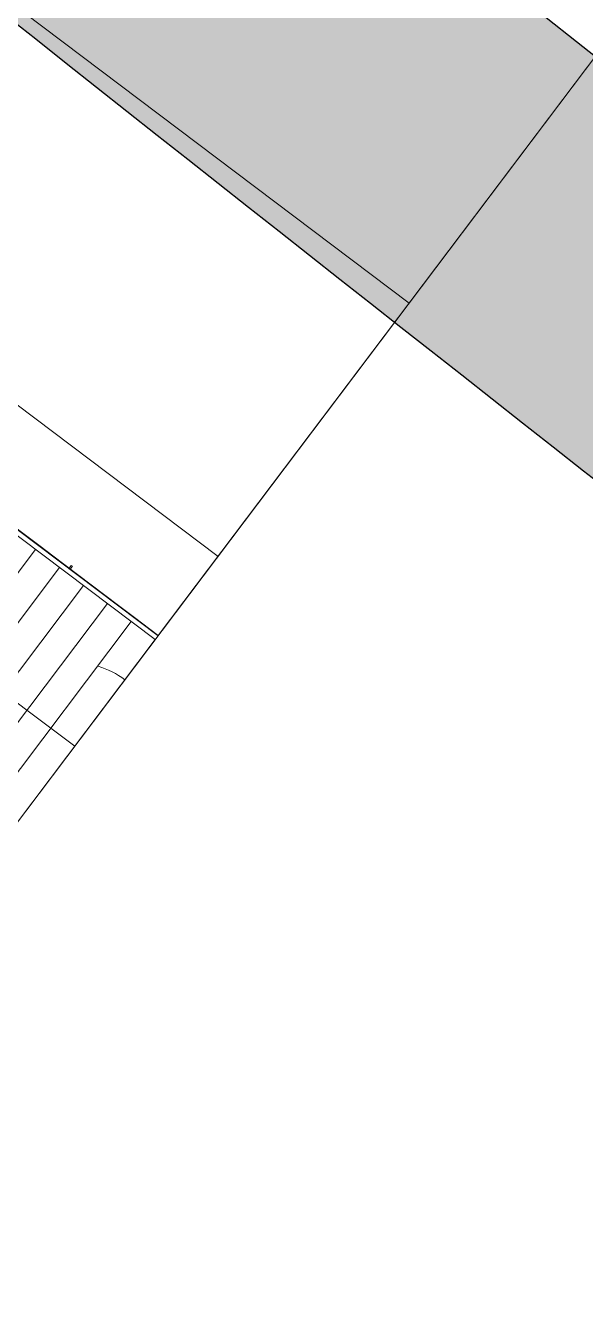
# Model space of a CAD drawing. Header units: metres. Extents: x 286532 to 329498, y 7396783 to 7466136.
# Drawn here: x 321339.67 to 321344.71, y 7403114.06 to 7403125.67 of the extents above; entities that cross this region are included whole.
import ezdxf

# ---------------------------------------------------------------- set-up
doc = ezdxf.new("R2010")
doc.units = ezdxf.units.M
doc.header["$LTSCALE"] = 10
doc.layers.get('0').update_dxf_attribs({"color": 255})
for name, color, linetype, lineweight in [('_  ARQ-AUX-001', 1, 'Continuous', 5), ('_AUX-PLATAFORMA EXISTENTE', 252, 'Continuous', 25), ('ARQ-COR-VIS', 1, 'Continuous', 5), ('ARQ-GEN', 1, 'Continuous', 5)]:
    doc.layers.add(name, color=color, linetype=linetype, lineweight=lineweight)

# ---------------------------------------------------------------- blocks, each defined once
blk = doc.blocks.new('Railing - FE0-Apoio sem Canopla-2262136-E05 - IMPLANTAÇÃO')
at = {"layer": 'ARQ-COR-VIS'}
for p, q in [((-0.01115000000063419, 3.811692295130343e-13), (-0.01115000000063419, -0.02749999999963857)), ((-0.01115000000063419, 3.811692295130343e-13), (-0.01115000000063419, -0.02749999999963857)), ((0.03084999999935626, -0.02749999999963857), (0.03084999999935626, 3.811687007693188e-13)), ((0.03084999999935626, -0.02749999999963857), (0.03084999999935626, 3.811687007693188e-13)), ((-0.03865000000065393, -0.05499999999962366), (-0.0571500000006584, -0.05499999999962366)), ((-0.05715000000000095, -0.05500000000000387), (-0.05715000000000095, -0.09700000000000385)), ((-0.05715000000000095, -0.09700000000000385), (-0.05715000000000095, -0.05500000000000387)), ((-0.03865000000065393, -0.05499999999962366), (-0.0571500000006584, -0.05499999999962366)), ((-0.05715000000000095, -0.05500000000000359), (-0.05715000000000095, -0.09700000000000361)), ((-0.05715000000000095, -0.09700000000000361), (-0.05715000000000095, -0.05500000000000359)), ((-0.0571500000006584, -0.09699999999964876), (-0.03865000000065394, -0.09699999999964877)), ((-0.0571500000006584, -0.09699999999964876), (-0.03865000000065394, -0.09699999999964877)), ((0.00441480005284771, -5.042694907475553e-15), (0.01528519994715355, -5.042893186368858e-15))]:
    blk.add_line(p, q, dxfattribs=at)
at = {"layer": 'ARQ-COR-VIS', "flags": 128}
for points in [[(-0.03865000000065394, -0.09699999999964877), (-0.03587074127465721, -0.09694440741258144), (-0.03309592876980287, -0.09677771858762055), (-0.03033000159406101, -0.09650020019145214), (-0.02757738464094282, -0.0961122961942282), (-0.02484248151039092, -0.09561462715958707), (-0.02212966746394041, -0.0950079892518461), (-0.01944328242544689, -0.09429335296220354), (-0.01678762403781175, -0.09347186155634009), (-0.01416694078804067, -0.09254482924522255), (-0.01158542521016461, -0.09151373908281676), (-0.009047207178532609, -0.09038024059341324), (-0.006556347300520338, -0.08914614713279252), (-0.004116830420505539, -0.08781343298721551), (-0.001732559245159156, -0.08638423021505516), (0.0005926519003145608, -0.08486082523581709), (0.002855083174039012, -0.08324565517257825), (0.005051115168660452, -0.0815413039527989), (0.007177234701377895, -0.0797504981748889), (0.009230040434560579, -0.077876102746107), (0.01120624831686946, -0.0759211162992434), (0.0131026968373285, -0.07388866639557047), (0.01491635208281659, -0.07178200452144201), (0.01664431259187659, -0.06960450088637299), (0.01828381399624759, -0.06735963903167785), (0.01983223344353692, -0.06505101025746464), (0.02128709379278444, -0.06268230787730573), (0.02264606757789488, -0.0602573213096991), (0.02390698073062168, -0.05777993001584882), (0.02506781605897868, -0.05525409729332914), (0.02612671647411499, -0.05268386393578477), (0.02708198796111319, -0.05007334176812747), (0.02793210228944918, -0.04742670706904529), (0.02867569945756895, -0.04474819388945235), (0.02931158986860265, -0.04204208727907708), (0.02983875623357708, -0.03931271643116825), (0.03025635519866192, -0.03656444775692726), (0.0305637186947166, -0.033801677899889), (0.0307603550056384, -0.03102882670248328), (0.03084594955533831, -0.02825033013517232), (0.03084999999935626, -0.02749999999963857)], [(-0.01115000000063419, -0.02749999999963857), (-0.01117199706746887, -0.02859970668976894), (-0.0112379530773208, -0.02969765408375661), (-0.01134776251464664, -0.03079208570008178), (-0.01150124970780053, -0.03188125068151522), (-0.01169816910999043, -0.03296340659646958), (-0.01193820569219434, -0.03403682222635135), (-0.01222097544710059, -0.03509978033513644), (-0.01254602600337948, -0.03615058041656085), (-0.01291283734952358, -0.03718754141466397), (-0.01332082266555899, -0.03820900441307622), (-0.01376932926210775, -0.03921333528892701), (-0.01425763962420242, -0.04019892732704202), (-0.01478497255950642, -0.04116420379030589), (-0.01535048444775212, -0.04210762044241338), (-0.01595327059063429, -0.0430276680179847), (-0.01659236665879789, -0.04392287463709927), (-0.01726675023501894, -0.0447918081601245), (-0.01797534244928193, -0.04563307847882016), (-0.01871700970526854, -0.04644533974014894), (-0.01949056549357965, -0.04722729249932819), (-0.02029477228999276, -0.04797768579879612), (-0.02112834353518565, -0.04869531916935039), (-0.02198994569294628, -0.04937904455061717), (-0.02287820038368091, -0.05002776812790572), (-0.02379168658930485, -0.05064045208184444), (-0.0247289429267783, -0.05121611624882335), (-0.02568846998588651, -0.05175383968895103), (-0.02666873272804178, -0.05225276215948162), (-0.02766816294198344, -0.05271208549083568), (-0.0286851617525298, -0.0531310748637251), (-0.02971810217857029, -0.05350905998447107), (-0.03076533173575808, -0.05384543615757957), (-0.03182517508023075, -0.05413966525287178), (-0.03289593668861099, -0.05439127656657993), (-0.03397590357089203, -0.05459986757429515), (-0.03506334801035137, -0.05476510457490096), (-0.03615653032789397, -0.05488672322438334), (-0.03725370166496878, -0.05496452895892871), (-0.03835310678155884, -0.05499839730592332), (-0.03865000000065393, -0.05499999999962366)], [(-0.03865000000065394, -0.09699999999964877), (-0.03587074127465721, -0.09694440741258144), (-0.03309592876980287, -0.09677771858762055), (-0.03033000159406101, -0.09650020019145214), (-0.02757738464094282, -0.0961122961942282), (-0.02484248151039092, -0.09561462715958707), (-0.02212966746394041, -0.0950079892518461), (-0.01944328242544689, -0.09429335296220354), (-0.01678762403781175, -0.09347186155634009), (-0.01416694078804067, -0.09254482924522255), (-0.01158542521016461, -0.09151373908281676), (-0.009047207178532609, -0.09038024059341324), (-0.006556347300520338, -0.08914614713279252), (-0.004116830420505539, -0.08781343298721551), (-0.001732559245159156, -0.08638423021505516), (0.0005926519003145608, -0.08486082523581709), (0.002855083174039012, -0.08324565517257825), (0.005051115168660452, -0.0815413039527989), (0.007177234701377895, -0.0797504981748889), (0.009230040434560579, -0.077876102746107), (0.01120624831686946, -0.0759211162992434), (0.0131026968373285, -0.07388866639557047), (0.01491635208281659, -0.07178200452144201), (0.01664431259187659, -0.06960450088637299), (0.01828381399624759, -0.06735963903167785), (0.01983223344353692, -0.06505101025746464), (0.02128709379278444, -0.06268230787730573), (0.02264606757789488, -0.0602573213096991), (0.02390698073062168, -0.05777993001584882), (0.02506781605897868, -0.05525409729332914), (0.02612671647411499, -0.05268386393578477), (0.02708198796111319, -0.05007334176812747), (0.02793210228944918, -0.04742670706904529), (0.02867569945756895, -0.04474819388945235), (0.02931158986860265, -0.04204208727907708), (0.02983875623357708, -0.03931271643116825), (0.03025635519866192, -0.03656444775692726), (0.0305637186947166, -0.033801677899889), (0.0307603550056384, -0.03102882670248328), (0.03084594955533831, -0.02825033013517232), (0.03084999999935626, -0.02749999999963857)], [(-0.01115000000063419, -0.02749999999963857), (-0.01117199706746887, -0.02859970668976894), (-0.0112379530773208, -0.02969765408375661), (-0.01134776251464664, -0.03079208570008178), (-0.01150124970780053, -0.03188125068151522), (-0.01169816910999043, -0.03296340659646958), (-0.01193820569219434, -0.03403682222635135), (-0.01222097544710059, -0.03509978033513644), (-0.01254602600337948, -0.03615058041656085), (-0.01291283734952358, -0.03718754141466397), (-0.01332082266555899, -0.03820900441307622), (-0.01376932926210775, -0.03921333528892701), (-0.01425763962420242, -0.04019892732704202), (-0.01478497255950642, -0.04116420379030589), (-0.01535048444775212, -0.04210762044241338), (-0.01595327059063429, -0.0430276680179847), (-0.01659236665879789, -0.04392287463709927), (-0.01726675023501894, -0.0447918081601245), (-0.01797534244928193, -0.04563307847882016), (-0.01871700970526854, -0.04644533974014894), (-0.01949056549357965, -0.04722729249932819), (-0.02029477228999276, -0.04797768579879612), (-0.02112834353518565, -0.04869531916935039), (-0.02198994569294628, -0.04937904455061717), (-0.02287820038368091, -0.05002776812790572), (-0.02379168658930485, -0.05064045208184444), (-0.0247289429267783, -0.05121611624882335), (-0.02568846998588651, -0.05175383968895103), (-0.02666873272804178, -0.05225276215948162), (-0.02766816294198344, -0.05271208549083568), (-0.0286851617525298, -0.0531310748637251), (-0.02971810217857029, -0.05350905998447107), (-0.03076533173575808, -0.05384543615757957), (-0.03182517508023075, -0.05413966525287178), (-0.03289593668861099, -0.05439127656657993), (-0.03397590357089203, -0.05459986757429515), (-0.03506334801035137, -0.05476510457490096), (-0.03615653032789397, -0.05488672322438334), (-0.03725370166496878, -0.05496452895892871), (-0.03835310678155884, -0.05499839730592332), (-0.03865000000065393, -0.05499999999962366)]]:
    blk.add_lwpolyline(points, dxfattribs=at)
blk = doc.blocks.new('Railing - FE0-Apoio sem Canopla-2262138-E05 - IMPLANTAÇÃO')
at = {"layer": 'ARQ-COR-VIS'}
for p, q in [((-0.01559999999940738, 0.006349999999526426), (-0.04762499999934162, 0.006349999999526427)), ((-0.04762499999999936, 0.006349999999999999), (-0.04762499999999937, -0.006349999999999998)), ((-0.04762499999999937, -0.006349999999999998), (-0.04762499999999936, 0.006349999999999999)), ((-0.01559999999940738, 0.006349999999526426), (-0.04762499999934162, 0.006349999999526427)), ((-0.04762499999999936, 0.006349999999999999), (-0.04762499999999937, -0.006349999999999998)), ((-0.04762499999999937, -0.006349999999999998), (-0.04762499999999936, 0.006349999999999999)), ((-0.04762499999934162, -0.006350000000462023), (-0.01559999999940738, -0.006350000000462024)), ((-0.04762499999934162, -0.006350000000462023), (-0.01559999999940738, -0.006350000000462024))]:
    blk.add_line(p, q, dxfattribs=at)
blk = doc.blocks.new('Railing - FE0-Apoio sem Canopla-2262140-E05 - IMPLANTAÇÃO')
at = {"layer": 'ARQ-COR-VIS'}
for p, q in [((-0.01559999999940738, 0.006349999999526426), (-0.04762499999937628, 0.006349999999526427)), ((-0.04762499999999936, 0.006349999999999999), (-0.04762499999999937, -0.006349999999999998)), ((-0.04762499999999937, -0.006349999999999998), (-0.04762499999999936, 0.006349999999999999)), ((-0.01559999999940738, 0.006349999999526426), (-0.04762499999937628, 0.006349999999526427)), ((-0.04762499999999936, 0.006349999999999999), (-0.04762499999999937, -0.006349999999999998)), ((-0.04762499999999937, -0.006349999999999998), (-0.04762499999999936, 0.006349999999999999)), ((-0.04762499999937627, -0.006350000000462023), (-0.01559999999940738, -0.006350000000462024)), ((-0.04762499999937627, -0.006350000000462023), (-0.01559999999940738, -0.006350000000462024))]:
    blk.add_line(p, q, dxfattribs=at)
blk = doc.blocks.new('Railing - FE0-Apoio sem Canopla-2262142-E05 - IMPLANTAÇÃO')
at = {"layer": 'ARQ-COR-VIS'}
for p, q in [((-0.01559999999933807, 0.006349999999526426), (-0.04762499999930698, 0.006349999999526427)), ((-0.04762499999999936, 0.006349999999999999), (-0.04762499999999937, -0.006349999999999998)), ((-0.04762499999999937, -0.006349999999999998), (-0.04762499999999936, 0.006349999999999999)), ((-0.01559999999933807, 0.006349999999526426), (-0.04762499999930698, 0.006349999999526427)), ((-0.04762499999999936, 0.006349999999999999), (-0.04762499999999937, -0.006349999999999998)), ((-0.04762499999999937, -0.006349999999999998), (-0.04762499999999936, 0.006349999999999999)), ((-0.04762499999930696, -0.006350000000462023), (-0.01559999999933807, -0.006350000000462024)), ((-0.04762499999930696, -0.006350000000462023), (-0.01559999999933807, -0.006350000000462024))]:
    blk.add_line(p, q, dxfattribs=at)
blk = doc.blocks.new('Railing - FE0-Apoio sem Canopla-2262144-E05 - IMPLANTAÇÃO')
at = {"layer": 'ARQ-COR-VIS'}
for p, q in [((-0.01559999999937273, 0.006349999999526426), (-0.04762499999944558, 0.006349999999526425)), ((-0.04762499999999936, 0.006349999999999999), (-0.04762499999999937, -0.006349999999999998)), ((-0.04762499999999937, -0.006349999999999998), (-0.04762499999999936, 0.006349999999999999)), ((-0.01559999999937273, 0.006349999999526426), (-0.04762499999944558, 0.006349999999526425)), ((-0.04762499999999936, 0.006349999999999999), (-0.04762499999999937, -0.006349999999999998)), ((-0.04762499999999937, -0.006349999999999998), (-0.04762499999999936, 0.006349999999999999)), ((-0.04762499999944558, -0.006350000000462026), (-0.01559999999937272, -0.006350000000462024)), ((-0.04762499999944558, -0.006350000000462026), (-0.01559999999937272, -0.006350000000462024))]:
    blk.add_line(p, q, dxfattribs=at)
blk = doc.blocks.new('Railing - FE0-Apoio sem Canopla-2262146-E05 - IMPLANTAÇÃO')
at = {"layer": 'ARQ-COR-VIS'}
for p, q in [((-0.01559999999933807, 0.006349999999457123), (-0.04762499999941092, 0.006349999999457123)), ((-0.04762499999999936, 0.006349999999999999), (-0.04762499999999937, -0.006349999999999998)), ((-0.04762499999999937, -0.006349999999999998), (-0.04762499999999936, 0.006349999999999999)), ((-0.01559999999933807, 0.006349999999457123), (-0.04762499999941092, 0.006349999999457123)), ((-0.04762499999999936, 0.006349999999999999), (-0.04762499999999937, -0.006349999999999998)), ((-0.04762499999999937, -0.006349999999999998), (-0.04762499999999936, 0.006349999999999999)), ((-0.04762499999941092, -0.006350000000531328), (-0.01559999999933807, -0.006350000000531328)), ((-0.04762499999941092, -0.006350000000531328), (-0.01559999999933807, -0.006350000000531328))]:
    blk.add_line(p, q, dxfattribs=at)
blk = doc.blocks.new('Railing - FE0-Apoio sem Canopla-1805303-E05 - IMPLANTAÇÃO')
at = {"layer": 'ARQ-COR-VIS'}
for p, q in [((-0.04762499999999936, 0.006350000000000001), (-0.04762499999999936, -0.00635)), ((-0.04762499999999936, -0.00635), (-0.04762499999999936, 0.006350000000000001)), ((-0.04762499999999936, 0.006350000000000001), (-0.04762499999999936, -0.00635)), ((-0.04762499999999936, -0.00635), (-0.04762499999999936, 0.006350000000000001))]:
    blk.add_line(p, q, dxfattribs=at)
blk = doc.blocks.new('Railing - Railing-2262123-E05 - IMPLANTAÇÃO')
at = {"layer": 'ARQ-COR-VIS'}
for p, q in [((334.1965174838173, 500.5837584318247), (331.9882036134016, 500.3069097191184)), ((334.1600681952553, 500.5368601444005), (331.9934281128325, 500.2652359311252)), ((334.7953673260669, 495.4693275244374), (334.1600681952553, 500.5368601444005)), ((334.8422656134911, 495.4328782358753), (334.1965174838173, 500.5837584318247)), ((331.9882036134016, 500.3069097191184), (331.7203006905884, 500.2733236513474)), ((331.7255251900196, 500.2316498633543), (326.6353696565745, 499.5935145757089)), ((331.7203006905885, 500.2733236513475), (326.6365511663491, 499.6359914630376)), ((331.9934281128325, 500.2652359311252), (331.7255251900194, 500.2316498633543)), ((326.6353696565745, 499.5935145757089), (326.6301451571434, 499.635188363702)), ((326.6353696565745, 499.5935145757089), (326.6301451571434, 499.635188363702)), ((332.3608243208311, 495.1641172433912), (334.7953673260669, 495.4693275244374)), ((332.366048820262, 495.1224434553981), (334.8402254296944, 495.4326224650515)), ((327.2706687873857, 494.525981955746), (332.3608243208308, 495.1641172433912)), ((327.2758932868168, 494.4843081677528), (332.3660488202619, 495.1224434553981))]:
    blk.add_line(p, q, dxfattribs=at)
for name, p, rotation in [('Railing - FE0-Apoio sem Canopla-1805303-E05 - IMPLANTAÇÃO', (333.2096465684003, 500.448750149472), 277.1456946270613), ('Railing - FE0-Apoio sem Canopla-1805303-E05 - IMPLANTAÇÃO', (332.2174135209451, 500.3243573058764), 277.1456946270613), ('Railing - FE0-Apoio sem Canopla-1805303-E05 - IMPLANTAÇÃO', (334.2096859567558, 500.3886813411131), 187.1456946270618), ('Railing - FE0-Apoio sem Canopla-2262138-E05 - IMPLANTAÇÃO', (330.7294608429817, 500.1378177976204), 277.14569462706), ('Railing - FE0-Apoio sem Canopla-2262140-E05 - IMPLANTAÇÃO', (329.7372277955265, 500.0134249540248), 277.14569462706), ('Railing - FE0-Apoio sem Canopla-2262142-E05 - IMPLANTAÇÃO', (328.7449947480713, 499.8890321104292), 277.14569462706), ('Railing - FE0-Apoio sem Canopla-2262144-E05 - IMPLANTAÇÃO', (327.752761700616, 499.7646392668336), 277.14569462706), ('Railing - FE0-Apoio sem Canopla-2262136-E05 - IMPLANTAÇÃO', (326.6315383569917, 499.6240753535706), 277.14569462706), ('Railing - FE0-Apoio sem Canopla-2262146-E05 - IMPLANTAÇÃO', (326.7605286531609, 499.640246423238), 277.14569462706), ('Railing - FE0-Apoio sem Canopla-1805303-E05 - IMPLANTAÇÃO', (334.3340788003514, 499.3964482936579), 187.1456946270618), ('Railing - FE0-Apoio sem Canopla-1805303-E05 - IMPLANTAÇÃO', (334.4584716439471, 498.4042152462027), 187.1456946270618), ('Railing - FE0-Apoio sem Canopla-1805303-E05 - IMPLANTAÇÃO', (334.5828644875427, 497.4119821987476), 187.1456946270618), ('Railing - FE0-Apoio sem Canopla-1805303-E05 - IMPLANTAÇÃO', (334.7072573311384, 496.4197491512924), 187.1456946270618), ('Railing - FE0-Apoio sem Canopla-1805303-E05 - IMPLANTAÇÃO', (334.3491217153241, 495.3823421527208), 97.14569462706112), ('Railing - FE0-Apoio sem Canopla-1805303-E05 - IMPLANTAÇÃO', (333.3568886678689, 495.2579493091251), 97.14569462706112), ('Railing - FE0-Apoio sem Canopla-2262146-E05 - IMPLANTAÇÃO', (332.2356653242444, 495.1173853958621), 97.14569462705849), ('Railing - FE0-Apoio sem Canopla-2262144-E05 - IMPLANTAÇÃO', (331.2434322767892, 494.9929925522666), 97.14569462705849), ('Railing - FE0-Apoio sem Canopla-2262142-E05 - IMPLANTAÇÃO', (330.251199229334, 494.868599708671), 97.14569462705849), ('Railing - FE0-Apoio sem Canopla-2262140-E05 - IMPLANTAÇÃO', (329.2589661818789, 494.7442068650754), 97.14569462705849), ('Railing - FE0-Apoio sem Canopla-2262138-E05 - IMPLANTAÇÃO', (328.2667331344236, 494.6198140214798), 97.14569462705849)]:
    blk.add_blockref(name, p, dxfattribs=dict(rotation=rotation))
blk = doc.blocks.new('Modelos genéricos 1 - Modelos genéricos 1-2317652-IMPLANTAÇÃO VILA CLARICE')
at = {"layer": 'ARQ-GEN', "lineweight": 20}
for p, q in [((336.2837257550395, 494.7084627180696), (327.3876100447218, 493.593187296635)), ((327.7433803331263, 490.7553468931696), (336.6394960434438, 491.8706223146042))]:
    blk.add_line(p, q, dxfattribs=at)
blk = doc.blocks.new('estação_vila-clarice')
at = {"layer": '_AUX-PLATAFORMA EXISTENTE', "true_color": 0xa1a1a1}
h = blk.add_hatch(color=253, dxfattribs=at)
edge = h.paths.add_edge_path()
edge.add_arc((-337.7376336369198, -611.3182987207547), 701.4101742703558, 61.08047891714057, 61.80341794122034)
edge.add_arc((836.6687367792474, 1268.005655466579), 1516.947963212419, 234.9110509330616, 236.2399966365415, ccw=False)
edge.add_arc((963.4534298246726, 1310.952712160535), 1626.8935794366, 231.3460129177506, 232.12580583220262, ccw=False)
edge.add_arc((1689.856328085007, 1949.596163256094), 2584.842602776674, 226.8345085922357, 227.611385942715, ccw=False)
edge.add_arc((61.19676670420449, 222.4954836331308), 211.0463705909374, 215.8782103798924, 228.5694832359106, ccw=False)
edge.add_arc((20459.59774605482, 14976.65600613225), 25386.03426012247, 215.8115014855416, 215.8782103804673, ccw=False)
edge.add_arc((116.3874643881572, 298.4612752832472), 300.2692703749921, 215.5294376067457, 215.8115014824808, ccw=False)
edge.add_line((-127.9767890905496, 123.9684492032975), (-130.4182402573642, 122.2250857297331))
edge.add_arc((116.3874643885065, 298.4612752934918), 303.2692703816858, 215.5294376083099, 215.811501484142)
edge.add_arc((20459.59774533944, 14976.65600596555), 25389.03425944479, 215.811501486181, 215.8782103811073)
edge.add_arc((61.19676670851186, 222.4954836331308), 214.0463705942376, 215.8782103791235, 228.5572845334976)
edge.add_arc((1689.856328002294, 1949.596163269132), 2587.842602730096, 226.8355110617563, 227.6135510543865)
edge.add_arc((963.4534298434155, 1310.952712145634), 1629.893579436599, 231.3425741180338, 232.1283695256588)
edge.add_arc((836.6687367483974, 1268.005655460991), 1519.94796318986, 234.908301611099, 236.2454999710641)
edge.add_arc((-337.7376336419838, -611.3182987170294), 698.410174270343, 61.08047891663642, 61.81535738849749, ccw=False)
edge.add_line((0, 0), (1.450741896405816, 2.625899454578757))
at = {"layer": '_  ARQ-AUX-001'}
for p, q in [((-49.9013000036939, 23.1760063553229), (-29.66202782723121, 50.00500895269215)), ((-36.88131007872289, 40.43519139382988), (-46.74154822481796, 27.36454574298114)), ((-46.76967450254597, 27.32726179435849), (-52.86084354104241, 31.92231998126954)), ((-46.74154822481796, 27.36454574298114), (-52.83271726348903, 31.95960392989218)), ((-47.81927800114499, 28.17756390199065), (-48.03482395684114, 28.34016753267497)), ((-49.29692344932118, 26.21880998741835), (-47.84722173714545, 28.14052192959934)), ((-49.29692344932118, 26.21880998741835), (-47.84722173714545, 28.14052192959934)), ((-47.60373204527423, 28.01496027037501), (-47.81927800114499, 28.17756390199065)), ((-49.08137749362504, 26.05620635673404), (-47.63167578127468, 27.97791829705238)), ((-49.08137749362504, 26.05620635673404), (-47.63167578127468, 27.97791829705238)), ((-47.38818609068403, 27.85235663782805), (-47.60373204527423, 28.01496027037501)), ((-47.17264013481326, 27.68975300528109), (-47.38818609068403, 27.85235663782805)), ((-48.86583153851097, 25.8936027251184), (-47.41612982557854, 27.81531466636807)), ((-48.86583153851097, 25.8936027251184), (-47.41612982557854, 27.81531466636807)), ((-48.65028558339691, 25.73099909350276), (-47.20058386970777, 27.65271103475243)), ((-48.65028558339691, 25.73099909350276), (-47.20058386970777, 27.65271103475243)), ((-46.95709417911712, 27.52714937459677), (-47.17264013481326, 27.68975300528109)), ((-46.74154822382843, 27.36454574204981), (-46.95709417911712, 27.52714937459677)), ((-48.43473962752614, 25.56839546188712), (-46.98503791511757, 27.49010740220547)), ((-48.43473962752614, 25.56839546188712), (-46.98503791511757, 27.49010740220547)), ((-49.9013000036939, 23.1760063553229), (-46.76967450254597, 27.32726179435849)), ((-47.92543472646503, 26.69185506366193), (-48.14098068233579, 26.85445869527757)), ((-47.70988877129275, 26.52925143204629), (-47.92543472646503, 26.69185506366193)), ((-47.49434281489812, 26.36664780043066), (-47.70988877129275, 26.52925143204629))]:
    blk.add_line(p, q, dxfattribs=at)
blk.add_arc((-47.49434281489812, 26.36664780043066), 0.7499999999998432, 53.07188469847313, 73.73904647030191, dxfattribs=at)
at = {"layer": '_AUX-PLATAFORMA EXISTENTE', "color": 1}
blk.add_lwpolyline([(1.450741896405816, 2.625899454578757, 0.003154427027888069), (-6.322595521749463, 6.856680618599057, -0.005798684518268564), (-35.34491737443022, 26.74689514935017, -0.003402501590409307), (-52.72985699196579, 40.45901032350957, -0.00338977989596244), (-78.4550003092154, 64.2616234458983, -0.05543279782681901), (-109.8066320450744, 98.80874968040735, -0.0002910724724253117), (-127.1148131423979, 122.7675771350041, -0.001230736454531537), (-127.9767890905496, 123.9684492032975), (-130.4182402573642, 122.2250857297331, 0.00123073645495497), (-129.5476522792596, 121.0122157093138, 0.0002910724724278087), (-112.2374257839983, 97.0505569158122, 0.05537940755197206), (-80.47429904597811, 62.04250643216074, 0.003394852937730697), (-54.68009584827814, 38.17731791827828, 0.003428692713260076), (-37.12913795479108, 24.33404085785151, 0.005834694743522285), (-7.8683632495231, 4.281438104808331, -0.003206523223533759), (0, 0)], format="xyb", close=True, dxfattribs=at)
at = {"layer": '_  ARQ-AUX-001', "rotation": 135.8241210598318}
blk.add_blockref('Railing - Railing-2262123-E05 - IMPLANTAÇÃO', (532.5673273744178, 153.9406438572332), dxfattribs=at)
at = {"layer": 'ARQ-GEN', "lineweight": 20, "rotation": 135.8241210623515}
blk.add_blockref('Modelos genéricos 1 - Modelos genéricos 1-2317652-IMPLANTAÇÃO VILA CLARICE', (532.567327368015, 153.9406438823789), dxfattribs=at)

msp = doc.modelspace()

# ---------------------------------------------------------------- block references
msp.add_blockref('estação_vila-clarice', (321387.6050588488, 7403092.807788947))

doc.saveas('drawing.dxf')
